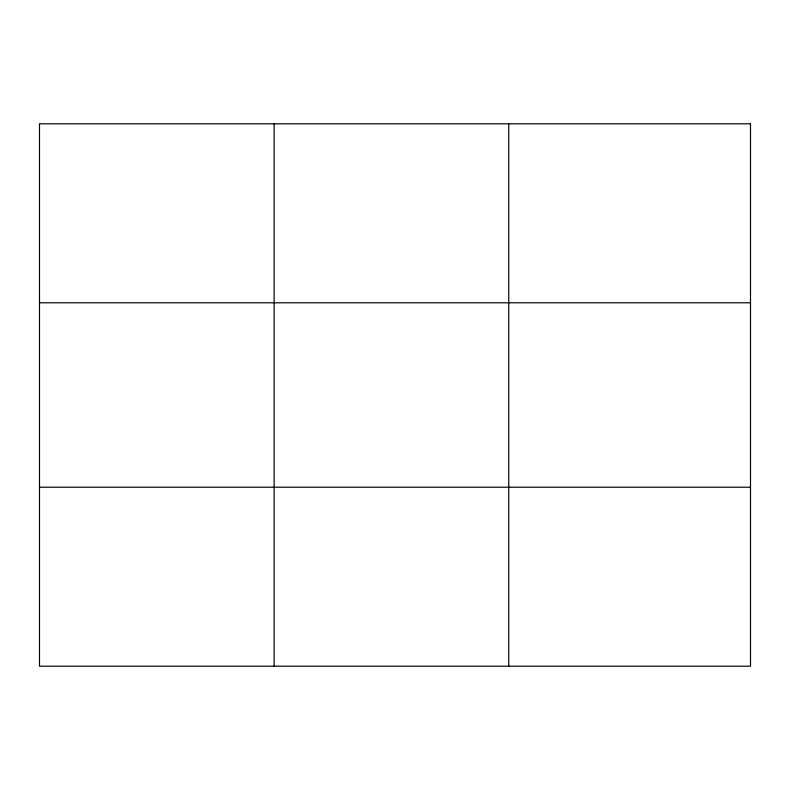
<?xml version="1.0" encoding="UTF-8"?>
<svg xmlns="http://www.w3.org/2000/svg" width="790" height="790" viewBox="0 0 790 790"><rect width="100%" height="100%" fill="white"/><g stroke="black" fill="none" stroke-linecap="round" stroke-linejoin="round"><path stroke-width="1.19" d="M274.13 666.207L274.13 123.793M508.76 666.207L508.76 123.793M39.5 302.787L750.5 302.787M39.5 487.213L750.5 487.213M750.5 123.793L750.5 666.207L39.5 666.207L39.5 123.793L750.5 123.793"/></g></svg>
